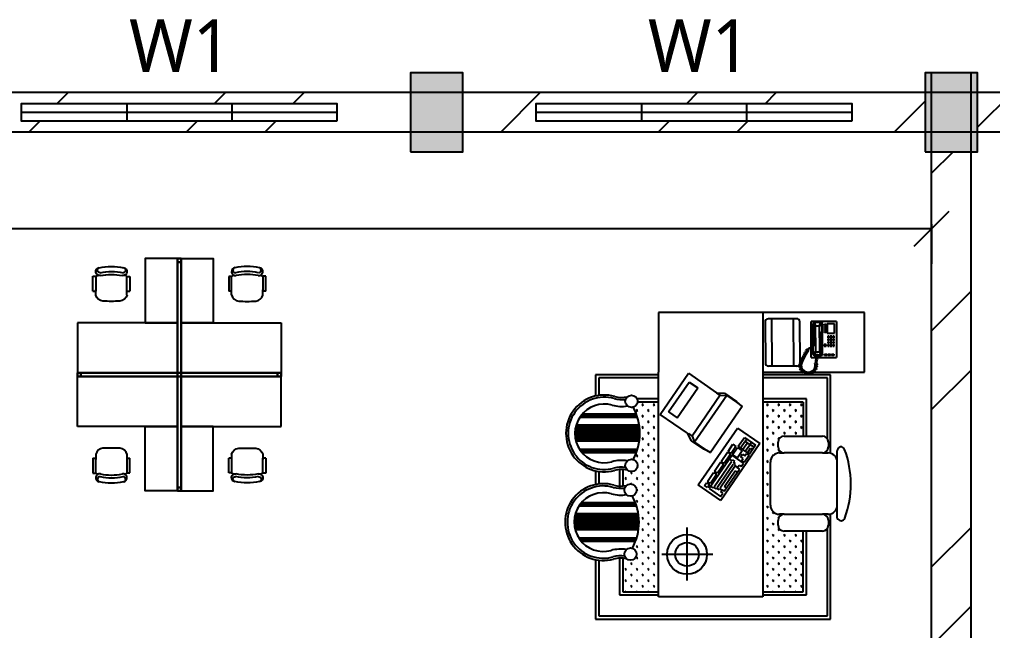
# Model space of a CAD drawing. Header units: millimetres. Extents: x 53849.2 to 53875.5, y 20238 to 20281.9.
# Drawn here: x 53856.89 to 53862.44, y 20278.38 to 20281.86 of the extents above; entities that cross this region are included whole.
import ezdxf

# ---------------------------------------------------------------- set-up
doc = ezdxf.new("R2010")
doc.units = ezdxf.units.MM
doc.layers.add('Column hatch', color=1, linetype='Continuous')
doc.layers.add('Window', color=50, linetype='Continuous')
doc.styles.add('Annotative', font='arial.ttf')
doc.dimstyles.new('Dim 2', dxfattribs={"dimtxt": 0.15, "dimasz": 0.2, "dimexe": 0.2, "dimexo": 0.2, "dimgap": 0.2, "dimtad": 0, "dimdec": 3, "dimdsep": 46, "dimtxsty": 'Annotative', "dimblk": 'OBLIQUE', "dimcen": 1, "dimadec": 0, "dimazin": 0, "dimtfac": 1, "dimtdec": 3, "dimtmove": 0, "dimatfit": 3, "dimfxl": 1, "dimarcsym": 0})
pattern_1 = [(45, (41942.4543, 14357.4627), (-0.67351921, 0.67351921), []), (45, (41942.9034, 14357.4627), (-0.67351921, 0.67351921), [])]

# ---------------------------------------------------------------- blocks, each defined once
blk = doc.blocks.new('A$C22A54B66')
for p, q in [((483.5, 1428.6), (483.5, 1766.4)), ((490.5, 1426.1), (490.5, 1772.3)), ((497.6, 1423.7), (497.6, 1777.6)), ((504.6, 1421.5), (504.6, 1782.3)), ((556, 1410.1), (556, 1805.2)), ((563, 1409.2), (563, 1807)), ((570.1, 1408.5), (570.1, 1808.5)), ((577.1, 1407.9), (577.1, 1809.6)), ((584.2, 1407.4), (584.2, 1810.5)), ((591.2, 1407.1), (591.2, 1811.2)), ((598.2, 1406.9), (598.2, 1811.5)), ((605.3, 1406.9), (605.3, 1811.6)), ((612.3, 1407), (612.3, 1811.4)), ((619.4, 1407.2), (619.4, 1810.9)), ((626.4, 1407.7), (626.4, 1810.2)), ((633.4, 1408.2), (633.4, 1809.2)), ((640.5, 1408.9), (640.5, 1807.9)), ((647.5, 1409.8), (647.5, 1806.3)), ((654.6, 1410.8), (654.6, 1804.4)), ((702.4, 1421.7), (702.4, 1782.8)), ((709.5, 1423.9), (709.5, 1778.1)), ((716.5, 1426.3), (716.5, 1772.8)), ((723.5, 1428.9), (723.5, 1767)), ((1036.3, 1423.3), (1036.3, 1761.1)), ((1043.3, 1420.8), (1043.3, 1767)), ((1050.4, 1418.4), (1050.4, 1772.3)), ((1057.4, 1416.2), (1057.4, 1777.1)), ((1108.8, 1404.9), (1108.8, 1799.9)), ((1115.9, 1404), (1115.9, 1801.7)), ((1122.9, 1403.2), (1122.9, 1803.2)), ((1129.9, 1402.6), (1129.9, 1804.4)), ((1137, 1402.1), (1137, 1805.3)), ((1144, 1401.8), (1144, 1805.9)), ((1151.1, 1401.6), (1151.1, 1806.2)), ((1158.1, 1401.6), (1158.1, 1806.3)), ((1165.1, 1401.7), (1165.1, 1806.1)), ((1172.2, 1402), (1172.2, 1805.7)), ((1179.2, 1402.4), (1179.2, 1804.9)), ((1186.3, 1402.9), (1186.3, 1803.9)), ((1193.3, 1403.6), (1193.3, 1802.6)), ((1200.3, 1404.5), (1200.3, 1801)), ((1207.4, 1405.5), (1207.4, 1799.2)), ((1255.2, 1416.4), (1255.2, 1777.5)), ((1262.3, 1418.6), (1262.3, 1772.8)), ((1269.3, 1421), (1269.3, 1767.5)), ((1276.4, 1423.6), (1276.4, 1761.8)), ((369.8, 1678.4), (0, 1678.4)), ((0, 1678.4), (0, 212.4)), ((366.4, 1658.4), (20, 1658.4)), ((20, 1658.4), (20, 232.4)), ((923.8, 1678.4), (837.9, 1678.4)), ((920, 1658.4), (841.3, 1658.4)), ((1522, 1678.4), (1389.6, 1678.4)), ((1502, 1658.4), (1393.4, 1658.4)), ((1502, 1284.4), (1502, 1658.4)), ((1522, 1284.4), (1522, 1678.4)), ((379, 1528.4), (150, 1528.4)), ((150, 1528.4), (150, 1284.4)), ((931.5, 1528.4), (814.6, 1528.4)), ((378.8, 1508.4), (170, 1508.4)), ((170, 1508.4), (170, 1284.4)), ((170, 1492.8), (175.9, 1486.9)), ((204.6, 1458.2), (198, 1451.6)), ((204.6, 1458.2), (204.6, 1448.8)), ((204.6, 1458.2), (211.2, 1451.6)), ((240, 1493.5), (233.3, 1486.9)), ((240, 1493.5), (240, 1484.2)), ((240, 1493.5), (246.6, 1486.9)), ((275.3, 1458.2), (268.7, 1451.6)), ((275.3, 1458.2), (275.3, 1448.8)), ((275.3, 1458.2), (281.9, 1451.6)), ((310.7, 1493.5), (304, 1486.9)), ((310.7, 1493.5), (310.7, 1484.2)), ((310.7, 1493.5), (317.3, 1486.9)), ((346, 1458.2), (339.4, 1451.6)), ((346, 1458.2), (346, 1448.8)), ((346, 1458.2), (352.7, 1451.6)), ((376.2, 1488.4), (374.7, 1486.9)), ((931.9, 1508.4), (828.9, 1508.4)), ((841.9, 1457.3), (847.6, 1451.6)), ((876.4, 1493.5), (869.7, 1486.9)), ((876.4, 1493.5), (876.4, 1484.2)), ((876.4, 1493.5), (883, 1486.9)), ((911.7, 1458.2), (905.1, 1451.6)), ((911.7, 1458.2), (911.7, 1448.8)), ((911.7, 1458.2), (918.3, 1451.6)), ((170, 1422.1), (175.9, 1416.2)), ((240, 1422.8), (233.3, 1416.2)), ((240, 1422.8), (240, 1413.5)), ((240, 1422.8), (246.6, 1416.2)), ((310.7, 1422.8), (304, 1416.2)), ((310.7, 1422.8), (310.7, 1413.5)), ((310.7, 1422.8), (317.3, 1416.2)), ((381.4, 1422.8), (374.7, 1416.2)), ((381.4, 1422.8), (381.4, 1413.5)), ((381.4, 1422.8), (388, 1416.2)), ((452.1, 1422.8), (445.5, 1416.2)), ((452.1, 1422.8), (452.1, 1413.5)), ((452.1, 1422.8), (458.7, 1416.2)), ((517.7, 1417.8), (516.2, 1416.2)), ((522.8, 1416.5), (522.8, 1413.5)), ((734.9, 1422.8), (728.3, 1416.2)), ((734.9, 1422.8), (734.9, 1413.5)), ((734.9, 1422.8), (741.6, 1416.2)), ((804.3, 1421.5), (799, 1416.2)), ((805.6, 1421.5), (805.6, 1413.5)), ((806.9, 1421.6), (812.3, 1416.2)), ((841, 1451), (841, 1448.8)), ((876.4, 1422.8), (869.7, 1416.2)), ((876.4, 1422.8), (876.4, 1413.5)), ((876.4, 1422.8), (883, 1416.2)), ((943.2, 1419), (940.4, 1416.2)), ((947.1, 1417.6), (947.1, 1413.5)), ((953.5, 1416.4), (953.7, 1416.2)), ((1017.8, 1422.8), (1011.1, 1416.2)), ((1017.8, 1422.8), (1017.8, 1413.5)), ((1017.8, 1422.8), (1024.4, 1416.2)), ((1300.6, 1422.8), (1294, 1416.2)), ((1300.6, 1422.8), (1300.6, 1413.5)), ((1300.6, 1422.8), (1307.2, 1416.2)), ((1352, 1284.4), (1352, 1416.5)), ((1372, 1284.4), (1372, 1419.4)), ((170, 1351.4), (175.9, 1345.5)), ((204.6, 1387.5), (198, 1380.8)), ((204.6, 1387.5), (204.6, 1378.1)), ((204.6, 1387.5), (211.2, 1380.8)), ((240, 1352.1), (233.3, 1345.5)), ((240, 1352.1), (240, 1342.7)), ((240, 1352.1), (246.6, 1345.5)), ((275.3, 1387.5), (268.7, 1380.8)), ((275.3, 1387.5), (275.3, 1378.1)), ((275.3, 1387.5), (281.9, 1380.8)), ((310.7, 1352.1), (304, 1345.5)), ((310.7, 1352.1), (310.7, 1342.7)), ((310.7, 1352.1), (317.3, 1345.5)), ((346, 1387.5), (339.4, 1380.8)), ((346, 1387.5), (346, 1378.1)), ((346, 1387.5), (352.7, 1380.8)), ((381.4, 1352.1), (374.7, 1345.5)), ((381.4, 1352.1), (381.4, 1342.7)), ((381.4, 1352.1), (388, 1345.5)), ((416.7, 1387.5), (410.1, 1380.8)), ((416.7, 1387.5), (416.7, 1378.1)), ((416.7, 1387.5), (423.4, 1380.8)), ((452.1, 1352.1), (445.5, 1345.5)), ((452.1, 1352.1), (452.1, 1342.7)), ((452.1, 1352.1), (458.7, 1345.5)), ((487.4, 1387.5), (480.8, 1380.8)), ((487.4, 1387.5), (487.4, 1378.1)), ((487.4, 1387.5), (494.1, 1380.8)), ((522.8, 1352.1), (516.2, 1345.5)), ((522.8, 1352.1), (522.8, 1342.7)), ((522.8, 1352.1), (529.4, 1345.5)), ((558.2, 1387.5), (551.5, 1380.8)), ((558.2, 1387.5), (558.2, 1378.1)), ((558.2, 1387.5), (564.8, 1380.8)), ((593.5, 1352.1), (586.9, 1345.5)), ((593.5, 1352.1), (593.5, 1342.7)), ((593.5, 1352.1), (600.1, 1345.5)), ((628.9, 1387.5), (622.2, 1380.8)), ((628.9, 1387.5), (628.9, 1378.1)), ((628.9, 1387.5), (635.5, 1380.8)), ((664.2, 1352.1), (657.6, 1345.5)), ((664.2, 1352.1), (664.2, 1342.7)), ((664.2, 1352.1), (670.8, 1345.5)), ((699.6, 1387.5), (692.9, 1380.8)), ((699.6, 1387.5), (699.6, 1378.1)), ((699.6, 1387.5), (706.2, 1380.8)), ((734.9, 1352.1), (728.3, 1345.5)), ((734.9, 1352.1), (734.9, 1342.7)), ((734.9, 1352.1), (741.6, 1345.5)), ((770.3, 1387.5), (763.7, 1380.8)), ((770.3, 1387.5), (770.3, 1378.1)), ((770.3, 1387.5), (776.9, 1380.8)), ((805.6, 1352.1), (799, 1345.5)), ((805.6, 1352.1), (805.6, 1342.7)), ((805.6, 1352.1), (812.3, 1345.5)), ((841, 1387.5), (834.4, 1380.8)), ((841, 1387.5), (841, 1378.1)), ((841, 1387.5), (847.6, 1380.8)), ((876.4, 1352.1), (869.7, 1345.5)), ((876.4, 1352.1), (876.4, 1342.7)), ((876.4, 1352.1), (883, 1345.5)), ((911.7, 1387.5), (905.1, 1380.8)), ((911.7, 1387.5), (911.7, 1378.1)), ((911.7, 1387.5), (918.3, 1380.8)), ((947.1, 1352.1), (940.4, 1345.5)), ((947.1, 1352.1), (947.1, 1342.7)), ((947.1, 1352.1), (953.7, 1345.5)), ((982.4, 1387.5), (975.8, 1380.8)), ((982.4, 1387.5), (982.4, 1378.1)), ((982.4, 1387.5), (989, 1380.8)), ((1017.8, 1352.1), (1011.1, 1345.5)), ((1017.8, 1352.1), (1017.8, 1342.7)), ((1017.8, 1352.1), (1024.4, 1345.5)), ((1053.1, 1387.5), (1046.5, 1380.8)), ((1053.1, 1387.5), (1053.1, 1378.1)), ((1053.1, 1387.5), (1059.8, 1380.8)), ((1088.5, 1352.1), (1081.9, 1345.5)), ((1088.5, 1352.1), (1088.5, 1342.7)), ((1088.5, 1352.1), (1095.1, 1345.5)), ((1123.8, 1387.5), (1117.2, 1380.8)), ((1123.8, 1387.5), (1123.8, 1378.1)), ((1123.8, 1387.5), (1130.5, 1380.8)), ((1159.2, 1352.1), (1152.6, 1345.5)), ((1159.2, 1352.1), (1159.2, 1342.7)), ((1159.2, 1352.1), (1165.8, 1345.5)), ((1194.6, 1387.5), (1187.9, 1380.8)), ((1194.6, 1387.5), (1194.6, 1378.1)), ((1194.6, 1387.5), (1201.2, 1380.8)), ((1229.9, 1352.1), (1223.3, 1345.5)), ((1229.9, 1352.1), (1229.9, 1342.7)), ((1229.9, 1352.1), (1236.5, 1345.5)), ((1265.3, 1387.5), (1258.6, 1380.8)), ((1265.3, 1387.5), (1265.3, 1378.1)), ((1265.3, 1387.5), (1271.9, 1380.8)), ((1300.6, 1352.1), (1294, 1345.5)), ((1300.6, 1352.1), (1300.6, 1342.7)), ((1300.6, 1352.1), (1307.2, 1345.5)), ((1336, 1387.5), (1329.3, 1380.8)), ((1336, 1387.5), (1336, 1378.1)), ((1336, 1387.5), (1342.6, 1380.8)), ((138, 634.4), (138, 1284.4)), ((138, 1284.4), (1538, 1284.4)), ((204.6, 1316.8), (198, 1310.1)), ((204.6, 1316.8), (204.6, 1307.4)), ((204.6, 1316.8), (211.2, 1310.1)), ((275.3, 1316.8), (268.7, 1310.1)), ((275.3, 1316.8), (275.3, 1307.4)), ((275.3, 1316.8), (281.9, 1310.1)), ((346, 1316.8), (339.4, 1310.1)), ((346, 1316.8), (346, 1307.4)), ((346, 1316.8), (352.7, 1310.1)), ((416.7, 1316.8), (410.1, 1310.1)), ((416.7, 1316.8), (416.7, 1307.4)), ((416.7, 1316.8), (423.4, 1310.1)), ((487.4, 1316.8), (480.8, 1310.1)), ((487.4, 1316.8), (487.4, 1307.4)), ((487.4, 1316.8), (494.1, 1310.1)), ((558.2, 1316.8), (551.5, 1310.1)), ((558.2, 1316.8), (558.2, 1307.4)), ((558.2, 1316.8), (564.8, 1310.1)), ((628.9, 1316.8), (622.2, 1310.1)), ((628.9, 1316.8), (628.9, 1307.4)), ((628.9, 1316.8), (635.5, 1310.1)), ((699.6, 1316.8), (692.9, 1310.1)), ((699.6, 1316.8), (699.6, 1307.4)), ((699.6, 1316.8), (706.2, 1310.1)), ((770.3, 1316.8), (763.7, 1310.1)), ((770.3, 1316.8), (770.3, 1307.4)), ((770.3, 1316.8), (776.9, 1310.1)), ((841, 1316.8), (834.4, 1310.1)), ((841, 1316.8), (841, 1307.4)), ((841, 1316.8), (847.6, 1310.1)), ((911.7, 1316.8), (905.1, 1310.1)), ((911.7, 1316.8), (911.7, 1307.4)), ((911.7, 1316.8), (918.3, 1310.1)), ((982.4, 1316.8), (975.8, 1310.1)), ((982.4, 1316.8), (982.4, 1307.4)), ((982.4, 1316.8), (989, 1310.1)), ((1053.1, 1316.8), (1046.5, 1310.1)), ((1053.1, 1316.8), (1053.1, 1307.4)), ((1053.1, 1316.8), (1059.8, 1310.1)), ((1123.8, 1316.8), (1117.2, 1310.1)), ((1123.8, 1316.8), (1123.8, 1307.4)), ((1123.8, 1316.8), (1130.5, 1310.1)), ((1194.6, 1316.8), (1187.9, 1310.1)), ((1194.6, 1316.8), (1194.6, 1307.4)), ((1194.6, 1316.8), (1201.2, 1310.1)), ((1265.3, 1316.8), (1258.6, 1310.1)), ((1265.3, 1316.8), (1265.3, 1307.4)), ((1265.3, 1316.8), (1271.9, 1310.1)), ((1336, 1316.8), (1329.3, 1310.1)), ((1336, 1316.8), (1336, 1307.4)), ((1336, 1316.8), (1342.6, 1310.1)), ((1911, 1284.6), (1539.2, 1284.6)), ((1911, 0), (1911, 1284.6)), ((402, 947.4), (402, 1264.4)), ((570, 1109.4), (240, 1109.4)), ((1911, 634.4), (138, 634.4)), ((150, 634.4), (150, 362.4)), ((170, 634.4), (170, 382.4)), ((204.6, 609.7), (198, 603)), ((204.6, 609.7), (204.6, 600.3)), ((204.6, 609.7), (211.2, 603)), ((275.3, 609.7), (268.7, 603)), ((275.3, 609.7), (275.3, 600.3)), ((275.3, 609.7), (281.9, 603)), ((346, 609.7), (339.4, 603)), ((346, 609.7), (346, 600.3)), ((346, 609.7), (352.7, 603)), ((416.7, 609.7), (410.1, 603)), ((416.7, 609.7), (416.7, 600.3)), ((416.7, 609.7), (423.4, 603)), ((487.4, 609.7), (480.8, 603)), ((487.4, 609.7), (487.4, 600.3)), ((487.4, 609.7), (494.1, 603)), ((558.2, 609.7), (551.5, 603)), ((558.2, 609.7), (558.2, 600.3)), ((558.2, 609.7), (564.8, 603)), ((628.9, 609.7), (622.2, 603)), ((628.9, 609.7), (628.9, 600.3)), ((628.9, 609.7), (635.5, 603)), ((699.6, 609.7), (692.9, 603)), ((699.6, 609.7), (699.6, 600.3)), ((699.6, 609.7), (706.2, 603)), ((770.3, 609.7), (763.7, 603)), ((770.3, 609.7), (770.3, 600.3)), ((770.3, 609.7), (776.9, 603)), ((841, 609.7), (834.4, 603)), ((841, 609.7), (841, 600.3)), ((841, 609.7), (847.6, 603)), ((911.7, 609.7), (905.1, 603)), ((911.7, 609.7), (911.7, 600.3)), ((911.7, 609.7), (918.3, 603)), ((982.4, 609.7), (975.8, 603)), ((982.4, 609.7), (982.4, 600.3)), ((982.4, 609.7), (989, 603)), ((1053.1, 609.7), (1046.5, 603)), ((1053.1, 609.7), (1053.1, 600.3)), ((1053.1, 609.7), (1059.8, 603)), ((1123.8, 609.7), (1117.2, 603)), ((1123.8, 609.7), (1123.8, 600.3)), ((1123.8, 609.7), (1130.5, 603)), ((1194.6, 609.7), (1187.9, 603)), ((1194.6, 609.7), (1194.6, 600.3)), ((1194.6, 609.7), (1201.2, 603)), ((1265.3, 609.7), (1258.6, 603)), ((1265.3, 609.7), (1265.3, 600.3)), ((1265.3, 609.7), (1271.9, 603)), ((1336, 609.7), (1329.3, 603)), ((1336, 609.7), (1336, 600.3)), ((1336, 609.7), (1342.6, 603)), ((1352, 382.4), (1352, 634.4)), ((1372, 362.4), (1372, 634.4)), ((1502, 232.4), (1502, 634.4)), ((1522, 212.4), (1522, 634.4)), ((1539.2, 634.4), (1539.2, 0)), ((170, 573.5), (175.9, 567.7)), ((240, 574.3), (233.3, 567.7)), ((240, 574.3), (240, 564.9)), ((240, 574.3), (246.6, 567.7)), ((310.7, 574.3), (304, 567.7)), ((310.7, 574.3), (310.7, 564.9)), ((310.7, 574.3), (317.3, 567.7)), ((381.4, 574.3), (374.7, 567.7)), ((381.4, 574.3), (381.4, 564.9)), ((381.4, 574.3), (388, 567.7)), ((452.1, 574.3), (445.5, 567.7)), ((452.1, 574.3), (452.1, 564.9)), ((452.1, 574.3), (458.7, 567.7)), ((522.8, 574.3), (516.2, 567.7)), ((522.8, 574.3), (522.8, 564.9)), ((522.8, 574.3), (529.4, 567.7)), ((593.5, 574.3), (586.9, 567.7)), ((593.5, 574.3), (593.5, 564.9)), ((593.5, 574.3), (600.1, 567.7)), ((664.2, 574.3), (657.6, 567.7)), ((664.2, 574.3), (664.2, 565.3)), ((664.2, 574.3), (668.4, 570.2)), ((709.2, 587.6), (978.1, 587.6)), ((1017.8, 574.3), (1016.3, 572.8)), ((1017.8, 574.3), (1017.8, 571.4)), ((1017.8, 574.3), (1024.4, 567.7)), ((1088.5, 574.3), (1081.9, 567.7)), ((1088.5, 574.3), (1088.5, 564.9)), ((1088.5, 574.3), (1095.1, 567.7)), ((1159.2, 574.3), (1152.6, 567.7)), ((1159.2, 574.3), (1159.2, 564.9)), ((1159.2, 574.3), (1165.8, 567.7)), ((1229.9, 574.3), (1223.3, 567.7)), ((1229.9, 574.3), (1229.9, 564.9)), ((1229.9, 574.3), (1236.5, 567.7)), ((1300.6, 574.3), (1294, 567.7)), ((1300.6, 574.3), (1300.6, 564.9)), ((1300.6, 574.3), (1307.2, 567.7)), ((1575.4, 422.6), (1575.4, 599)), ((1871.7, 424.8), (1870.4, 601.2)), ((170, 502.8), (175.9, 497)), ((204.6, 538.9), (198, 532.3)), ((204.6, 538.9), (204.6, 529.6)), ((204.6, 538.9), (211.2, 532.3)), ((240, 503.6), (233.3, 497)), ((240, 503.6), (240, 494.2)), ((240, 503.6), (246.6, 497)), ((275.3, 538.9), (268.7, 532.3)), ((275.3, 538.9), (275.3, 529.6)), ((275.3, 538.9), (281.9, 532.3)), ((310.7, 503.6), (304, 497)), ((310.7, 503.6), (310.7, 494.2)), ((310.7, 503.6), (317.3, 497)), ((346, 538.9), (339.4, 532.3)), ((346, 538.9), (346, 529.6)), ((346, 538.9), (352.7, 532.3)), ((381.4, 503.6), (374.7, 497)), ((381.4, 503.6), (381.4, 494.2)), ((381.4, 503.6), (388, 497)), ((416.7, 538.9), (410.1, 532.3)), ((416.7, 538.9), (416.7, 529.6)), ((416.7, 538.9), (423.4, 532.3)), ((452.1, 503.6), (445.5, 497)), ((452.1, 503.6), (452.1, 494.2)), ((452.1, 503.6), (458.7, 497)), ((487.4, 538.9), (480.8, 532.3)), ((487.4, 538.9), (487.4, 529.6)), ((487.4, 538.9), (494.1, 532.3)), ((522.8, 503.6), (516.2, 497)), ((522.8, 503.6), (522.8, 494.2)), ((522.8, 503.6), (529.4, 497)), ((547.7, 263.6), (547.7, 501.5)), ((558.2, 538.9), (551.5, 532.3)), ((558.2, 538.9), (558.2, 529.6)), ((558.2, 538.9), (564.3, 532.8)), ((585.5, 539.3), (614.9, 539.3)), ((628.9, 538.9), (627.2, 537.2)), ((628.9, 538.9), (628.9, 536.6)), ((628.9, 538.9), (633.3, 534.5)), ((652.7, 501.5), (652.7, 531)), ((652.7, 501.5), (652.7, 263.6)), ((1034.7, 531), (1034.7, 501.5)), ((1034.7, 263.6), (1034.7, 501.5)), ((1053.1, 538.9), (1046.5, 532.3)), ((1053.1, 538.9), (1053.1, 533.9)), ((1053.1, 538.9), (1056.4, 535.7)), ((1072.5, 539.3), (1101.9, 539.3)), ((1123.8, 538.9), (1119.7, 534.8)), ((1123.8, 538.9), (1123.8, 532.3)), ((1123.8, 538.9), (1130.5, 532.3)), ((1139.7, 501.5), (1139.7, 263.6)), ((1159.2, 503.6), (1152.6, 497)), ((1159.2, 503.6), (1159.2, 494.2)), ((1159.2, 503.6), (1165.8, 497)), ((1194.6, 538.9), (1187.9, 532.3)), ((1194.6, 538.9), (1194.6, 529.6)), ((1194.6, 538.9), (1201.2, 532.3)), ((1229.9, 503.6), (1223.3, 497)), ((1229.9, 503.6), (1229.9, 494.2)), ((1229.9, 503.6), (1236.5, 497)), ((1265.3, 538.9), (1258.6, 532.3)), ((1265.3, 538.9), (1265.3, 529.6)), ((1265.3, 538.9), (1271.9, 532.3)), ((1300.6, 503.6), (1294, 497)), ((1300.6, 503.6), (1300.6, 494.2)), ((1300.6, 503.6), (1307.2, 497)), ((1336, 538.9), (1329.3, 532.3)), ((1336, 538.9), (1336, 529.6)), ((1336, 538.9), (1342.6, 532.3)), ((170, 432.1), (175.9, 426.2)), ((204.6, 468.2), (198, 461.6)), ((204.6, 468.2), (204.6, 458.9)), ((204.6, 468.2), (211.2, 461.6)), ((240, 432.9), (233.3, 426.2)), ((240, 432.9), (240, 423.5)), ((240, 432.9), (246.6, 426.2)), ((275.3, 468.2), (268.7, 461.6)), ((275.3, 468.2), (275.3, 458.9)), ((275.3, 468.2), (281.9, 461.6)), ((310.7, 432.9), (304, 426.2)), ((310.7, 432.9), (310.7, 423.5)), ((310.7, 432.9), (317.3, 426.2)), ((346, 468.2), (339.4, 461.6)), ((346, 468.2), (346, 458.9)), ((346, 468.2), (352.7, 461.6)), ((381.4, 432.9), (374.7, 426.2)), ((381.4, 432.9), (381.4, 423.5)), ((381.4, 432.9), (388, 426.2)), ((416.7, 468.2), (410.1, 461.6)), ((416.7, 468.2), (416.7, 458.9)), ((416.7, 468.2), (423.4, 461.6)), ((452.1, 432.9), (445.5, 426.2)), ((452.1, 432.9), (452.1, 423.5)), ((452.1, 432.9), (458.7, 426.2)), ((487.4, 468.2), (480.8, 461.6)), ((487.4, 468.2), (487.4, 458.9)), ((487.4, 468.2), (494.1, 461.6)), ((522.8, 432.9), (516.2, 426.2)), ((522.8, 432.9), (522.8, 423.5)), ((522.8, 432.9), (529.4, 426.2)), ((1159.2, 432.9), (1152.6, 426.2)), ((1159.2, 432.9), (1159.2, 423.5)), ((1159.2, 432.9), (1165.8, 426.2)), ((1194.6, 468.2), (1187.9, 461.6)), ((1194.6, 468.2), (1194.6, 458.9)), ((1194.6, 468.2), (1201.2, 461.6)), ((1229.9, 432.9), (1223.3, 426.2)), ((1229.9, 432.9), (1229.9, 423.5)), ((1229.9, 432.9), (1236.5, 426.2)), ((1265.3, 468.2), (1258.6, 461.6)), ((1265.3, 468.2), (1265.3, 458.9)), ((1265.3, 468.2), (1271.9, 461.6)), ((1300.6, 432.9), (1294, 426.2)), ((1300.6, 432.9), (1300.6, 423.5)), ((1300.6, 432.9), (1307.2, 426.2)), ((1336, 468.2), (1329.3, 461.6)), ((1336, 468.2), (1336, 458.9)), ((1336, 468.2), (1342.6, 461.6)), ((170, 382.4), (547.7, 382.4)), ((204.6, 397.5), (198, 390.9)), ((204.6, 397.5), (204.6, 388.1)), ((204.6, 397.5), (211.2, 390.9)), ((275.3, 397.5), (268.7, 390.9)), ((275.3, 397.5), (275.3, 388.1)), ((275.3, 397.5), (281.9, 390.9)), ((346, 397.5), (339.4, 390.9)), ((346, 397.5), (346, 388.1)), ((346, 397.5), (352.7, 390.9)), ((416.7, 397.5), (410.1, 390.9)), ((416.7, 397.5), (416.7, 388.1)), ((416.7, 397.5), (423.4, 390.9)), ((487.4, 397.5), (480.8, 390.9)), ((487.4, 397.5), (487.4, 388.1)), ((487.4, 397.5), (494.1, 390.9)), ((1352, 382.4), (1139, 382.4)), ((1194.6, 397.5), (1187.9, 390.9)), ((1194.6, 397.5), (1194.6, 388.1)), ((1194.6, 397.5), (1201.2, 390.9)), ((1265.3, 397.5), (1258.6, 390.9)), ((1265.3, 397.5), (1265.3, 388.1)), ((1265.3, 397.5), (1271.9, 390.9)), ((1336, 397.5), (1329.3, 390.9)), ((1336, 397.5), (1336, 388.1)), ((1336, 397.5), (1342.6, 390.9)), ((150, 362.4), (547.7, 362.4)), ((1139.7, 362.4), (1372, 362.4)), ((652.7, 227), (652.7, 263.6)), ((1034.7, 263.6), (1034.7, 227)), ((0, 212.4), (654.6, 212.4)), ((20, 232.4), (564.2, 232.4)), ((614.9, 225.8), (585.5, 225.8)), ((1032.8, 212.4), (1522, 212.4)), ((1101.9, 225.8), (1072.5, 225.8)), ((1123.2, 232.4), (1502, 232.4)), ((629.1, 170.4), (709.2, 170.4)), ((709.2, 170.4), (978.1, 170.4)), ((978.1, 170.4), (1034.7, 170.4)), ((1034.7, 170.4), (1048.9, 170.4)), ((1539.2, 0), (1911, 0))]:
    blk.add_line(p, q)
at = {"linetype": 'ByBlock'}
for p, q in [((1157.4, 1105.2), (1274.8, 1275.3)), ((1274.8, 1275.3), (1531.1, 1098.4)), ((1290.4, 1223.2), (1253.4, 1169.6)), ((1290.4, 1223.2), (1476.8, 1094.6)), ((1253.4, 1169.6), (1439.8, 1041)), ((1111.4, 1078.5), (1157.4, 1105.2)), ((1156.5, 1099), (1140.4, 1075.7)), ((1531.1, 1098.4), (1410.5, 923.7)), ((1476.8, 1094.6), (1439.8, 1041)), ((738.8, 897.3), (835.3, 1037.1)), ((835.3, 1037.1), (1189.4, 792.7)), ((1058.3, 1001.6), (1111.4, 1078.5)), ((1102.5, 1060.6), (1060.7, 1000)), ((1140.4, 1075.7), (1102.5, 1060.6)), ((1393.7, 859.5), (1102.5, 1060.6)), ((1394.4, 900.4), (1140.4, 1075.7)), ((819.4, 979.3), (832.3, 997.9)), ((835.7, 968), (819.4, 979.3)), ((832.3, 997.9), (848.6, 986.6)), ((848.6, 986.6), (835.7, 968)), ((845.1, 961.6), (857.9, 980.2)), ((857.9, 980.2), (913.8, 941.6)), ((1037.3, 961.1), (1058.3, 1001.6)), ((1060.7, 1000), (1037.3, 961.1)), ((813, 969.9), (763.1, 897.7)), ((815.4, 923.6), (805.7, 909.6)), ((822, 943.1), (810.7, 926.8)), ((810.7, 926.8), (815.4, 923.6)), ((1020.4, 826.8), (813, 969.9)), ((825.4, 958), (817.3, 946.3)), ((817.3, 946.3), (822, 943.1)), ((820, 920.3), (964.5, 820.6)), ((822.7, 939.1), (981.1, 829.8)), ((901, 923), (845.1, 961.6)), ((913.8, 941.6), (901, 923)), ((908, 918.1), (920.8, 936.8)), ((963.9, 879.5), (908, 918.1)), ((920.8, 936.8), (976.7, 898.2)), ((1323.9, 763.3), (1037.3, 961.1)), ((1410.5, 923.7), (1394.4, 900.4)), ((1410.5, 923.7), (1407.3, 874.2)), ((1092.9, 652.9), (738.8, 897.3)), ((763.1, 897.7), (784.1, 883.2)), ((784.1, 883.2), (793.8, 897.2)), ((793.8, 897.2), (805.4, 889.2)), ((805.4, 889.2), (795.8, 875.2)), ((795.8, 875.2), (933.2, 780.3)), ((812.7, 904.8), (803.1, 890.8)), ((805.7, 909.6), (812.7, 904.8)), ((816.7, 860.7), (826.4, 874.7)), ((817.4, 901.5), (952.5, 808.3)), ((826.4, 874.7), (924.2, 807.2)), ((976.7, 898.2), (963.9, 879.5)), ((968.5, 876.3), (981.4, 895)), ((1026.8, 836.1), (968.5, 876.3)), ((981.4, 895), (1039.7, 854.8)), ((1039.7, 854.8), (1026.8, 836.1)), ((1031.4, 832.9), (1044.3, 851.6)), ((1044.3, 851.6), (1088.6, 821)), ((1393.7, 859.5), (1351.9, 799)), ((1407.3, 874.2), (1355.8, 799.7)), ((1394.4, 900.4), (1393.7, 859.5)), ((924.2, 807.2), (914.6, 793.2)), ((933.2, 780.3), (942.9, 794.3)), ((942.9, 794.3), (959.2, 783)), ((946.8, 795), (956.5, 809)), ((956.5, 809), (963.4, 804.2)), ((963.4, 804.2), (971.5, 815.8)), ((970.5, 754.6), (1020.4, 826.8)), ((971.5, 815.8), (980.8, 809.4)), ((980.8, 809.4), (990.5, 823.4)), ((985.8, 826.6), (995.4, 840.6)), ((990.5, 823.4), (985.8, 826.6)), ((1004.1, 793.3), (1025, 823.6)), ((1048.4, 762.8), (1004.1, 793.3)), ((1025, 823.6), (1069.3, 793)), ((1075.7, 802.4), (1031.4, 832.9)), ((1069.3, 793), (1048.4, 762.8)), ((1088.6, 821), (1075.7, 802.4)), ((1189.4, 792.7), (1092.9, 652.9)), ((1355.8, 799.7), (1323.9, 763.3)), ((1351.9, 799), (1323.9, 763.3)), ((959.2, 783), (949.5, 769.1)), ((949.5, 769.1), (970.5, 754.6)), ((975.2, 751.4), (986.4, 767.7)), ((1019.4, 720.8), (975.2, 751.4)), ((986.4, 767.7), (1000.4, 758)), ((1000.4, 758), (1010, 772)), ((1010, 772), (1026.4, 760.8)), ((1026.4, 760.8), (1016.7, 746.8)), ((1016.7, 746.8), (1030.7, 737.1)), ((1030.7, 737.1), (1019.4, 720.8)), ((1028, 718.3), (1076.3, 788.2)), ((1038.4, 728.4), (1064, 710.7)), ((1045.7, 743.9), (1085.3, 716.6)), ((1059.3, 758.6), (1096.6, 732.9)), ((1066.6, 774.2), (1106.2, 746.9)), ((1076.3, 788.2), (1132.2, 749.6)), ((1132.2, 749.6), (1083.9, 679.7)), ((1087.7, 715), (1108.6, 745.3)), ((1108.6, 745.3), (1120.2, 737.3)), ((1083.9, 679.7), (1028, 718.3)), ((1064, 710.7), (1056, 699)), ((1070, 689.4), (1087.7, 715)), ((1087.7, 715), (1099.3, 707)), ((1850.3, 621), (1595.2, 619)), ((1870.6, 580.9), (1578.4, 578.6)), ((1871.5, 445.1), (1579.4, 442.8)), ((1529.1, 370.5), (1531.7, 375.6)), ((1535.5, 363.2), (1529.1, 370.5)), ((1531.7, 375.6), (1541.2, 374.7)), ((1532.9, 381.3), (1537.4, 386.4)), ((1541.2, 374.7), (1532.9, 381.3)), ((1537.4, 386.4), (1546, 382.6)), ((1546.3, 376.6), (1538.3, 358.1)), ((1542.2, 391.5), (1546, 395.7)), ((1546, 382.6), (1542.2, 391.5)), ((1546, 395.7), (1554.6, 391.2)), ((1560, 390.6), (1546.3, 376.6)), ((1551.7, 400.4), (1558.1, 403)), ((1554.6, 391.2), (1551.7, 400.4)), ((1558.1, 403), (1566.7, 395.3)), ((1583.9, 395), (1560, 390.6)), ((1566.4, 405.2), (1572.7, 406.5)), ((1566.7, 395.3), (1566.4, 405.2)), ((1572.7, 406.5), (1577.5, 398.2)), ((1577.5, 398.2), (1580.4, 408.1)), ((1580.4, 408.1), (1588.4, 406.5)), ((1613.8, 384.5), (1583.9, 395)), ((1588.4, 406.5), (1588.4, 397.9)), ((1588.4, 397.9), (1594.7, 404.6)), ((1594.7, 404.6), (1602, 402.3)), ((1595.5, 402.6), (1851.8, 404.6)), ((1602, 402.3), (1601.7, 392.2)), ((1601.7, 392.2), (1605.2, 401.4)), ((1605.2, 401.4), (1614.8, 398.5)), ((1614.8, 398.5), (1613.8, 389)), ((1613.8, 389), (1623.1, 394.7)), ((1632.3, 374.3), (1613.8, 384.5)), ((1623.1, 394.7), (1628.2, 391.2)), ((1628.2, 391.2), (1625.6, 382.3)), ((1625.6, 382.3), (1634.2, 387.1)), ((1634.8, 375.3), (1632.3, 374.3)), ((1634.2, 387.1), (1640.9, 383.6)), ((1635.5, 373.1), (1634.8, 375.3)), ((1648.5, 366.4), (1635.5, 373.1)), ((1640.9, 383.6), (1638, 375)), ((1638, 375), (1645.4, 380.7)), ((1645.4, 380.7), (1652.4, 377.5)), ((1652.4, 377.5), (1648.5, 368.9)), ((1648.5, 368.9), (1655.9, 375.6)), ((1665.7, 356.2), (1648.5, 366.4)), ((1655.9, 375.6), (1661, 373.1)), ((1661, 373.1), (1658.1, 363.8)), ((1658.1, 363.8), (1667.3, 368.9)), ((1667.3, 368.9), (1672.1, 366.4)), ((1672.1, 366.4), (1669.6, 358.1)), ((1525.3, 356.8), (1526.9, 362.9)), ((1535.5, 353.3), (1525.3, 356.8)), ((1526.2, 351.1), (1535.5, 353.3)), ((1526.9, 345.7), (1526.2, 351.1)), ((1526.9, 362.9), (1535.5, 363.2)), ((1535.5, 341.9), (1526.9, 345.7)), ((1526.9, 337.7), (1535.5, 341.9)), ((1528.8, 331.1), (1526.9, 337.7)), ((1539.3, 332), (1528.8, 331.1)), ((1532.9, 324.4), (1539.3, 332)), ((1536.8, 318.3), (1532.9, 324.4)), ((1545.4, 319.6), (1536.8, 318.3)), ((1538.3, 358.1), (1539.9, 339)), ((1539.9, 339), (1548.9, 322.1)), ((1539.9, 312.3), (1545.4, 319.6)), ((1545.7, 307.5), (1539.9, 312.3)), ((1554.6, 312), (1545.7, 307.5)), ((1548.9, 322.1), (1564.1, 310)), ((1552.7, 302.4), (1554.6, 312)), ((1567, 307.2), (1560, 298.3)), ((1564.1, 310), (1584.2, 308.5)), ((1568, 297), (1567, 307.2)), ((1582, 305.3), (1576.6, 296.4)), ((1583.6, 296), (1582, 305.3)), ((1584.2, 308.5), (1591.5, 309.7)), ((1591.5, 309.7), (1595.7, 304)), ((1595.7, 304), (1604, 304.3)), ((1604, 304.3), (1611.6, 303.4)), ((1633.6, 335.7), (1630.5, 332.6)), ((1630.5, 332.6), (1630.5, 298.7)), ((1850.7, 335.7), (1633.6, 335.7)), ((1652.5, 323.1), (1643.1, 315.3)), ((1643.1, 315.3), (1643.1, 296.9)), ((1644.6, 312.1), (1647.8, 318.4)), ((1665.1, 304.3), (1644.6, 312.1)), ((1644.6, 296.7), (1644.6, 312.1)), ((1647.8, 318.4), (1654.1, 320)), ((1841.2, 323.1), (1652.5, 323.1)), ((1654.1, 320), (1668.2, 305.8)), ((1654.1, 320), (1696.6, 320)), ((1668.2, 305.8), (1665.1, 304.3)), ((1665.1, 304.3), (1665.1, 282.2)), ((1675.3, 350.5), (1665.7, 356.2)), ((1753.2, 305.8), (1668.2, 305.8)), ((1669.6, 358.1), (1677.8, 363.2)), ((1678.5, 354.3), (1675.3, 350.5)), ((1677.8, 363.2), (1681.3, 361.9)), ((1678.5, 351.1), (1678.5, 354.3)), ((1680.4, 349.2), (1678.5, 351.1)), ((1683.3, 345.1), (1680.4, 349.2)), ((1681.3, 361.9), (1682.3, 358.4)), ((1682.3, 358.4), (1682.6, 352.7)), ((1682.6, 352.7), (1688.7, 348.2)), ((1685.8, 341.6), (1683.3, 345.1)), ((1687.1, 335.7), (1685.8, 341.6)), ((1688.7, 348.2), (1690.9, 344.4)), ((1690.9, 344.4), (1691.8, 335.7)), ((1696.6, 320), (1704.4, 316.8)), ((1704.4, 316.8), (1712.3, 312.1)), ((1712.3, 312.1), (1723.3, 310.6)), ((1723.3, 310.6), (1753.2, 310.6)), ((1768.9, 310.6), (1753.2, 310.6)), ((1753.2, 305.8), (1823.9, 305.8)), ((1779.9, 312.1), (1768.9, 310.6)), ((1787.8, 316.8), (1779.9, 312.1)), ((1795.6, 320), (1787.8, 316.8)), ((1838.1, 320), (1795.6, 320)), ((1838.1, 320), (1823.9, 305.8)), ((1823.9, 305.8), (1827.1, 304.3)), ((1827.1, 304.3), (1847.5, 312.1)), ((1827.1, 304.3), (1827.1, 282.2)), ((1844.4, 318.4), (1838.1, 320)), ((1849.1, 315.3), (1841.2, 323.1)), ((1847.5, 312.1), (1844.4, 318.4)), ((1847.5, 274.4), (1847.5, 312.1)), ((1849.1, 268.1), (1849.1, 315.3)), ((1853.8, 332.6), (1850.7, 335.7)), ((1853.8, 175.3), (1853.8, 332.6)), ((1560, 298.3), (1552.7, 302.4)), ((1576.6, 296.4), (1568, 297)), ((1591.2, 296.7), (1583.6, 296)), ((1594.7, 300.2), (1591.2, 296.7)), ((1596.6, 299.2), (1594.7, 300.2)), ((1604.9, 299.5), (1596.6, 299.2)), ((1619.9, 295.7), (1604.9, 299.5)), ((1611.6, 303.4), (1626.6, 299.5)), ((1635.8, 291.9), (1619.9, 295.7)), ((1626.6, 299.5), (1636.8, 297.3)), ((1630.5, 293.2), (1630.5, 175.3)), ((1649.4, 291.7), (1635.8, 291.9)), ((1636.8, 297.3), (1649.4, 296.4)), ((1641.5, 250.8), (1650.9, 250.8)), ((1641.5, 235.1), (1641.5, 250.8)), ((1643.1, 291.8), (1643.1, 269.7)), ((1643.1, 269.7), (1650.9, 261.8)), ((1644.6, 274.4), (1644.6, 291.8)), ((1665.1, 282.2), (1644.6, 274.4)), ((1644.6, 274.4), (1647.8, 268.1)), ((1647.8, 268.1), (1654.1, 266.5)), ((1649.4, 296.4), (1649.4, 291.7)), ((1650.9, 261.8), (1841.2, 261.8)), ((1650.9, 250.8), (1650.9, 235.1)), ((1654.1, 266.5), (1668.2, 280.7)), ((1654.1, 266.5), (1696.6, 266.5)), ((1668.2, 280.7), (1665.1, 282.2)), ((1753.2, 280.7), (1668.2, 280.7)), ((1696.6, 266.5), (1704.4, 269.7)), ((1701.3, 252.4), (1701.3, 239.8)), ((1710.7, 252.4), (1701.3, 252.4)), ((1704.4, 269.7), (1712.3, 274.4)), ((1710.7, 239.8), (1710.7, 252.4)), ((1712.3, 274.4), (1723.3, 276)), ((1723.3, 276), (1753.2, 276)), ((1753.2, 280.7), (1823.9, 280.7)), ((1768.9, 276), (1753.2, 276)), ((1779.9, 274.4), (1768.9, 276)), ((1787.8, 269.7), (1779.9, 274.4)), ((1784.6, 250.8), (1789.3, 250.8)), ((1784.6, 238.2), (1784.6, 250.8)), ((1795.6, 266.5), (1787.8, 269.7)), ((1789.3, 250.8), (1789.3, 238.2)), ((1794.1, 250.8), (1798.8, 250.8)), ((1794.1, 238.2), (1794.1, 250.8)), ((1838.1, 266.5), (1795.6, 266.5)), ((1798.8, 250.8), (1798.8, 238.2)), ((1803.5, 238.2), (1803.5, 250.8)), ((1803.5, 250.8), (1808.2, 250.8)), ((1808.2, 250.8), (1808.2, 238.2)), ((1812.9, 250.8), (1817.7, 250.8)), ((1812.9, 238.2), (1812.9, 250.8)), ((1817.7, 250.8), (1817.7, 238.2)), ((1822.4, 250.8), (1827.1, 250.8)), ((1822.4, 238.2), (1822.4, 250.8)), ((1823.9, 280.7), (1827.1, 282.2)), ((1838.1, 266.5), (1823.9, 280.7)), ((1827.1, 282.2), (1847.5, 274.4)), ((1827.1, 250.8), (1827.1, 238.2)), ((1831.8, 250.8), (1836.5, 250.8)), ((1831.8, 238.2), (1831.8, 250.8)), ((1836.5, 250.8), (1836.5, 238.2)), ((1844.4, 268.1), (1838.1, 266.5)), ((1841.2, 261.8), (1849.1, 268.1)), ((1847.5, 274.4), (1844.4, 268.1)), ((1650.9, 235.1), (1641.5, 235.1)), ((1641.5, 228.8), (1650.9, 228.8)), ((1641.5, 213), (1641.5, 228.8)), ((1650.9, 213), (1641.5, 213)), ((1641.5, 206.8), (1650.9, 206.8)), ((1641.5, 191), (1641.5, 206.8)), ((1650.9, 191), (1641.5, 191)), ((1650.9, 228.8), (1650.9, 213)), ((1650.9, 206.8), (1650.9, 191)), ((1701.3, 239.8), (1710.7, 239.8)), ((1701.3, 230.3), (1701.3, 220.9)), ((1710.7, 230.3), (1701.3, 230.3)), ((1701.3, 220.9), (1710.7, 220.9)), ((1710.7, 214.6), (1701.3, 214.6)), ((1701.3, 214.6), (1701.3, 205.2)), ((1701.3, 205.2), (1710.7, 205.2)), ((1701.3, 198.9), (1701.3, 189.5)), ((1710.7, 198.9), (1701.3, 198.9)), ((1701.3, 189.5), (1710.7, 189.5)), ((1710.7, 220.9), (1710.7, 230.3)), ((1710.7, 205.2), (1710.7, 214.6)), ((1710.7, 189.5), (1710.7, 198.9)), ((1728, 230.3), (1718.6, 230.3)), ((1718.6, 230.3), (1718.6, 220.9)), ((1718.6, 220.9), (1728, 220.9)), ((1728, 214.6), (1718.6, 214.6)), ((1718.6, 214.6), (1718.6, 205.2)), ((1718.6, 205.2), (1728, 205.2)), ((1718.6, 198.9), (1718.6, 189.5)), ((1728, 198.9), (1718.6, 198.9)), ((1718.6, 189.5), (1728, 189.5)), ((1728, 220.9), (1728, 230.3)), ((1728, 205.2), (1728, 214.6)), ((1728, 189.5), (1728, 198.9)), ((1735.9, 230.3), (1735.9, 220.9)), ((1745.3, 230.3), (1735.9, 230.3)), ((1735.9, 220.9), (1745.3, 220.9)), ((1735.9, 214.6), (1735.9, 205.2)), ((1745.3, 214.6), (1735.9, 214.6)), ((1735.9, 205.2), (1745.3, 205.2)), ((1735.9, 198.9), (1735.9, 189.5)), ((1745.3, 198.9), (1735.9, 198.9)), ((1735.9, 189.5), (1745.3, 189.5)), ((1745.3, 220.9), (1745.3, 230.3)), ((1745.3, 205.2), (1745.3, 214.6)), ((1745.3, 189.5), (1745.3, 198.9)), ((1753.2, 230.3), (1753.2, 220.9)), ((1762.6, 230.3), (1753.2, 230.3)), ((1753.2, 220.9), (1762.6, 220.9)), ((1762.6, 214.6), (1753.2, 214.6)), ((1753.2, 214.6), (1753.2, 205.2)), ((1753.2, 205.2), (1762.6, 205.2)), ((1753.2, 198.9), (1753.2, 189.5)), ((1762.6, 198.9), (1753.2, 198.9)), ((1753.2, 189.5), (1762.6, 189.5)), ((1762.6, 220.9), (1762.6, 230.3)), ((1762.6, 205.2), (1762.6, 214.6)), ((1762.6, 189.5), (1762.6, 198.9)), ((1781.5, 233.5), (1781.5, 187.9)), ((1839.7, 233.5), (1781.5, 233.5)), ((1781.5, 187.9), (1839.7, 187.9)), ((1789.3, 238.2), (1784.6, 238.2)), ((1798.8, 238.2), (1794.1, 238.2)), ((1808.2, 238.2), (1803.5, 238.2)), ((1817.7, 238.2), (1812.9, 238.2)), ((1827.1, 238.2), (1822.4, 238.2)), ((1836.5, 238.2), (1831.8, 238.2)), ((1839.7, 187.9), (1839.7, 233.5)), ((1630.5, 175.3), (1633.6, 172.2)), ((1633.6, 172.2), (1850.7, 172.2)), ((1850.7, 172.2), (1853.8, 175.3))]:
    blk.add_line(p, q, dxfattribs=at)
for centre, radius in [((404.6, 1459.7), 38.2), ((803.8, 1459.7), 38.2), ((957.5, 1454.4), 38.2), ((1356.6, 1454.4), 38.2), ((403, 1107.4), 124), ((403, 1107.4), 74)]:
    blk.add_circle(centre, radius)
for centre, radius, start, end in [((603.9, 1628.6), 239.3, 344.18806, 195.15315), ((603.9, 1628.6), 225.2, 344.18806, 195.15315), ((1156.7, 1623.3), 239.3, 344.18806, 195.15315), ((1156.7, 1623.3), 225.2, 344.18806, 195.15315), ((603.9, 1628.6), 183, 344.27515, 195.15054), ((1156.7, 1623.3), 183, 344.27515, 195.15054), ((210.3, 1520.2), 225.2, 351.10548, 15.6071), ((997.4, 1520.2), 225.2, 164.85943, 189.06748), ((210.3, 1520.2), 168.9, 347.67479, 15.70928), ((210.3, 1520.2), 183, 352.26111, 15.70928), ((997.4, 1520.2), 183, 165.10154, 187.65716), ((997.4, 1520.2), 168.9, 165.10154, 191.9513), ((763.1, 1514.9), 168.9, 347.67479, 15.70928), ((763.1, 1514.9), 183, 352.26111, 15.70928), ((763.1, 1514.9), 225.2, 351.10548, 15.6071), ((1550.2, 1514.9), 225.2, 164.85943, 189.06748), ((1550.2, 1514.9), 183, 165.10154, 187.65716), ((1550.2, 1514.9), 168.9, 165.10154, 191.9513), ((603.2, 1746.9), 340, 241.51583, 298.83175), ((1156, 1741.6), 340, 241.51583, 298.83175), ((1595.4, 599), 20, 90.45091, 180), ((1850.4, 601), 20, 0.39702, 90.45091), ((709.2, 531), 56.6, 90, 180), ((978.1, 531), 56.6, 0, 90), ((585.5, 501.5), 37.8, 90, 180), ((614.9, 501.5), 37.8, 0, 90), ((1072.5, 501.5), 37.8, 90, 180), ((1101.9, 501.5), 37.8, 0, 90), ((1851.7, 424.6), 20, 270.45091, 0.39702), ((1595.4, 422.6), 20, 180, 270.45091), ((585.5, 263.6), 37.8, 180, 270), ((614.9, 263.6), 37.8, 270, 0), ((1072.5, 263.6), 37.8, 180, 270), ((1101.9, 263.6), 37.8, 270, 0), ((709.2, 227), 56.6, 180, 270), ((978.1, 227), 56.6, 270, 0), ((637.7, 146.8), 25.1, 110.04558, 249.95442), ((841.5, 705.4), 619.7, 249.95442, 290.3611), ((1048.9, 146.7), 23.7, 290.3611, 90)]:
    blk.add_arc(centre, radius, start, end)
blk = doc.blocks.new('CH3')
for p, q in [((-259, 349), (-259, 141)), ((-218, 349), (-259, 349)), ((-218, 142), (-218, 349)), ((259, 350), (218, 350)), ((218, 350), (218, 142)), ((259, 142), (259, 350)), ((-218, 89), (-218, 163)), ((218, 87), (218, 162))]:
    blk.add_line(p, q)
at = {"linetype": 'Continuous'}
for p, q in [((-218, 141), (-259, 141)), ((259, 142), (218, 142))]:
    blk.add_line(p, q, dxfattribs=at)
for centre, radius, start, end in [((-163, 416), 55.3, 99.8988, 279.7522), ((-166, 436), 35.2, 94.9128, 274.9128), ((0, -348), 836, 78.0899, 101.9101), ((-4, -349), 766, 78.0112, 101.9888), ((163, 416), 55.3, 260.2478, 80.1012), ((159, 437), 36.2, 265.0872, 70.3213), ((18, -535), 913, 91.1567, 100.8714), ((-18, -535), 913, 79.1286, 88.8433), ((-111, 115), 111, 193.2566, 265.9234), ((0, 1666), 1666, 265.9234, 274.0766), ((111, 115), 111, 274.0766, 345.8334)]:
    blk.add_arc(centre, radius, start, end, dxfattribs=at)
for centre, start, end in [((-181, 309), 90.7226, 132.8382), ((180, 309), 47.1618, 87.5717)]:
    blk.add_arc(centre, 54.9, start, end)
blk = doc.blocks.new('A$C2A483594')
for points in [[(950, 2350), (1400, 2350), (1400, 3250), (950, 3250)], [(1450, 3250), (1450, 3200), (1400, 3200), (1400, 3250)], [(1400, 3250), (1400, 3200), (1450, 3200), (1450, 3250)], [(1400, 3200), (1450, 3200), (1450, 1650), (1400, 1650)], [(1450, 3200), (1400, 3200), (1400, 1650), (1450, 1650)], [(1900, 2350), (1450, 2350), (1450, 3250), (1900, 3250)], [(0, 2350), (0, 1650), (1400, 1650), (1400, 2350)], [(2850, 2350), (2850, 1650), (1450, 1650), (1450, 2350)], [(0, 1600), (0, 1650), (50, 1650), (50, 1600)], [(0, 1650), (0, 1600), (50, 1600), (50, 1650)], [(50, 1600), (50, 1650), (1400, 1650), (1400, 1600)], [(50, 1650), (50, 1600), (1400, 1600), (1400, 1650)], [(1450, 1650), (1450, 1600), (1400, 1600), (1400, 1650)], [(1450, 1600), (1450, 1650), (1400, 1650), (1400, 1600)], [(1400, 1600), (1400, 1650), (1450, 1650), (1450, 1600)], [(1400, 1650), (1400, 1600), (1450, 1600), (1450, 1650)], [(2800, 1650), (2800, 1600), (1450, 1600), (1450, 1650)], [(2800, 1600), (2800, 1650), (1450, 1650), (1450, 1600)], [(2850, 1650), (2850, 1600), (2800, 1600), (2800, 1650)], [(2850, 1600), (2850, 1650), (2800, 1650), (2800, 1600)], [(0, 900), (0, 1600), (1400, 1600), (1400, 900)], [(1400, 50), (1450, 50), (1450, 1600), (1400, 1600)], [(1450, 50), (1400, 50), (1400, 1600), (1450, 1600)], [(2850, 900), (2850, 1600), (1450, 1600), (1450, 900)], [(950, 900), (1400, 900), (1400, 0), (950, 0)], [(1900, 900), (1450, 900), (1450, 0), (1900, 0)], [(1450, 0), (1450, 50), (1400, 50), (1400, 0)], [(1400, 0), (1400, 50), (1450, 50), (1450, 0)]]:
    blk.add_lwpolyline(points, close=True)
at = {"extrusion": (0, 0, -1), "zscale": -1}
blk.add_blockref('CH3', (-475, 2650), dxfattribs=at)
blk.add_blockref('CH3', (2375, 2650))
at = {"rotation": 180}
blk.add_blockref('CH3', (475, 600), dxfattribs=at)
at = {"extrusion": (0, 0, -1), "zscale": -1, "rotation": 180}
blk.add_blockref('CH3', (-2375, 600), dxfattribs=at)
blk = doc.blocks.new('_Oblique')
at = {"color": 0, "linetype": 'ByBlock', "lineweight": -2}
blk.add_line((-0.5, -0.5), (0.5, 0.5), dxfattribs=at)
blk = doc.blocks.new('*D52')
at = {"color": 0, "lineweight": -2, "transparency": 16777216}
for p, q in [((53850.5685, 20280.6947), (53850.5685, 20280.4688)), ((53862.0935, 20280.6947), (53862.0935, 20280.4688)), ((53850.5685, 20280.6688), (53855.8261, 20280.6688)), ((53862.0935, 20280.6688), (53856.8358, 20280.6688))]:
    blk.add_line(p, q, dxfattribs=at)
at = {"layer": 'Defpoints', "color": 0, "transparency": 16777216}
for p in [(53850.5685, 20280.8947), (53862.0935, 20280.8947), (53862.0935, 20280.6688)]:
    blk.add_point(p, dxfattribs=at)
at = {"color": 0, "lineweight": -2, "transparency": 16777216, "xscale": 0.2, "yscale": 0.2, "zscale": 0.2, "rotation": 180}
blk.add_blockref('_Oblique', (53850.5685, 20280.6688), dxfattribs=at)
at = {"color": 0, "lineweight": -2, "transparency": 16777216, "xscale": 0.2, "yscale": 0.2, "zscale": 0.2}
blk.add_blockref('_Oblique', (53862.0935, 20280.6688), dxfattribs=at)
at = {"color": 0, "transparency": 16777216, "insert": (53856.331, 20280.6688), "char_height": 0.15, "attachment_point": 5, "style": 'Annotative'}
blk.add_mtext('11.525', dxfattribs=at)

msp = doc.modelspace()

# ---------------------------------------------------------------- hatches: boundary and pattern name
h = msp.add_hatch()
h.set_pattern_fill('ANSI32', color=256, scale=0.1)
h.set_pattern_definition(pattern_1)
h.paths.add_polyline_path([(53862.056, 20281.4454), (53859.4185, 20281.4454), (53859.4185, 20281.2204), (53862.056, 20281.2204)])
h.paths.add_polyline_path([(53861.6372, 20281.2829), (53859.8372, 20281.2829), (53859.8372, 20281.3829), (53861.6372, 20281.3829)], flags=16)
h.paths.add_polyline_path([(53859.1185, 20281.4454), (53856.481, 20281.4454), (53856.481, 20281.2204), (53859.1185, 20281.2204)])
h.paths.add_polyline_path([(53856.8997, 20281.3829), (53858.6997, 20281.3829), (53858.6997, 20281.2829), (53856.8997, 20281.2829)], flags=16)
h.paths.add_polyline_path([(53856.181, 20281.4454), (53853.5435, 20281.4454), (53853.5435, 20281.2204), (53856.181, 20281.2204)])
h.paths.add_polyline_path([(53855.7622, 20281.2829), (53853.9622, 20281.2829), (53853.9622, 20281.3829), (53855.7622, 20281.3829)], flags=16)
h.paths.add_polyline_path([(53853.2435, 20281.4454), (53850.606, 20281.4454), (53850.606, 20281.2204), (53853.2435, 20281.2204)])
h.paths.add_polyline_path([(53852.8247, 20281.2829), (53851.0247, 20281.2829), (53851.0247, 20281.3829), (53852.8247, 20281.3829)], flags=16)
h.paths.add_polyline_path([(53850.5685, 20281.1079), (53850.3435, 20281.1079), (53850.3435, 20277.0579), (53850.5685, 20277.0579)])
h.paths.add_polyline_path([(53850.506, 20280.2829), (53850.506, 20279.6829), (53850.506, 20277.8829), (53850.406, 20277.8829), (53850.406, 20279.6829), (53850.406, 20280.2829)], flags=16)
h.paths.add_polyline_path([(53862.3185, 20276.6079), (53862.0935, 20276.6079), (53862.0935, 20275.7829), (53862.3185, 20275.7829)])
h.paths.add_polyline_path([(53862.3185, 20272.8829), (53862.0935, 20272.8829), (53862.0935, 20272.0579), (53862.3185, 20272.0579)])
h = msp.add_hatch()
h.set_pattern_fill('ANSI32', color=256, scale=0.1)
h.set_pattern_definition(pattern_1)
h.paths.add_polyline_path([(53874.0685, 20276.6079), (53873.8435, 20276.6079), (53873.8435, 20272.0579), (53874.0685, 20272.0579)])
h.paths.add_polyline_path([(53873.906, 20274.3454), (53873.906, 20276.1454), (53874.006, 20276.1454), (53874.006, 20274.3454)], flags=16)
h.paths.add_polyline_path([(53874.0685, 20281.0817), (53874.0683, 20281.1079), (53873.8435, 20281.1079), (53873.8435, 20281.0817), (53873.8435, 20277.0579), (53874.0685, 20277.0579)])
h.paths.add_polyline_path([(53873.906, 20277.8698), (53873.906, 20279.6698), (53873.906, 20280.2698), (53874.006, 20280.2698), (53874.006, 20279.6698), (53874.006, 20277.8698)], flags=16)
h.paths.add_polyline_path([(53873.806, 20281.4454), (53871.1685, 20281.4454), (53871.1685, 20281.2204), (53873.806, 20281.2204)])
h.paths.add_polyline_path([(53871.5872, 20281.3829), (53873.3872, 20281.3829), (53873.3872, 20281.2829), (53871.5872, 20281.2829)], flags=16)
h.paths.add_polyline_path([(53870.8685, 20281.4454), (53868.231, 20281.4454), (53868.231, 20281.2204), (53870.8685, 20281.2204)])
h.paths.add_polyline_path([(53870.4497, 20281.2829), (53868.6497, 20281.2829), (53868.6497, 20281.3829), (53870.4497, 20281.3829)], flags=16)
h.paths.add_polyline_path([(53867.931, 20281.4454), (53865.2935, 20281.4454), (53865.2935, 20281.2204), (53867.931, 20281.2204)])
h.paths.add_polyline_path([(53867.5122, 20281.2829), (53865.7122, 20281.2829), (53865.7122, 20281.3829), (53867.5122, 20281.3829)], flags=16)
h.paths.add_polyline_path([(53864.9935, 20281.4454), (53862.356, 20281.4454), (53862.356, 20281.2204), (53864.9935, 20281.2204)])
h.paths.add_polyline_path([(53865.256, 20281.1079), (53865.031, 20281.1079), (53865.031, 20277.0579), (53865.256, 20277.0579)])
h.paths.add_polyline_path([(53862.3185, 20281.1079), (53862.0935, 20281.1079), (53862.0935, 20277.0579), (53862.3185, 20277.0579)])
at = {"layer": 'Column hatch'}
h = msp.add_hatch(color=256, dxfattribs=at)
h.dxf.hatch_style = 1
h.paths.add_polyline_path([(53850.606, 20281.5579), (53850.306, 20281.5579), (53850.306, 20281.1079), (53850.456, 20281.1079), (53850.456, 20281.3329), (53850.606, 20281.3329)])
h.paths.add_polyline_path([(53850.606, 20281.3329), (53850.456, 20281.3329), (53850.456, 20281.1079), (53850.606, 20281.1079)], flags=17)
h.paths.add_polyline_path([(53853.5435, 20281.5579), (53853.2435, 20281.5579), (53853.2435, 20281.3329), (53853.5435, 20281.3329)])
h.paths.add_polyline_path([(53853.5435, 20281.3329), (53853.2435, 20281.3329), (53853.2435, 20281.1079), (53853.5435, 20281.1079)])
h.paths.add_polyline_path([(53856.481, 20281.5579), (53856.181, 20281.5579), (53856.181, 20281.3329), (53856.481, 20281.3329)])
h.paths.add_polyline_path([(53856.481, 20281.3329), (53856.181, 20281.3329), (53856.181, 20281.1079), (53856.481, 20281.1079)])
h.paths.add_polyline_path([(53859.4185, 20281.5579), (53859.1185, 20281.5579), (53859.1185, 20281.3329), (53859.4185, 20281.3329)])
h.paths.add_polyline_path([(53859.4185, 20281.3329), (53859.1185, 20281.3329), (53859.1185, 20281.1079), (53859.4185, 20281.1079)])
h.paths.add_polyline_path([(53862.356, 20281.5579), (53862.056, 20281.5579), (53862.056, 20281.3329), (53862.356, 20281.3329)])
h.paths.add_polyline_path([(53862.356, 20281.3329), (53862.056, 20281.3329), (53862.056, 20281.1079), (53862.356, 20281.1079)])
h.paths.add_polyline_path([(53865.2935, 20281.5579), (53864.9935, 20281.5579), (53864.9935, 20281.3329), (53865.2935, 20281.3329)])
h.paths.add_polyline_path([(53865.2935, 20281.3329), (53864.9935, 20281.3329), (53864.9935, 20281.1079), (53865.2935, 20281.1079)])
h.paths.add_polyline_path([(53868.231, 20281.5579), (53867.931, 20281.5579), (53867.931, 20281.3329), (53868.231, 20281.3329)])
h.paths.add_polyline_path([(53868.231, 20281.3329), (53867.931, 20281.3329), (53867.931, 20281.1079), (53868.231, 20281.1079)])
h.paths.add_polyline_path([(53871.1685, 20281.5579), (53870.8685, 20281.5579), (53870.8685, 20281.3329), (53871.1685, 20281.3329)])
h.paths.add_polyline_path([(53871.1685, 20281.3329), (53870.8685, 20281.3329), (53870.8685, 20281.1079), (53871.1685, 20281.1079)])
h.paths.add_polyline_path([(53874.106, 20281.5579), (53873.806, 20281.5579), (53873.806, 20281.3329), (53873.956, 20281.3329), (53873.956, 20281.1079), (53874.106, 20281.1079)])
h.paths.add_polyline_path([(53873.956, 20281.3329), (53873.806, 20281.3329), (53873.806, 20281.1079), (53873.956, 20281.1079)], flags=17)
h.paths.add_polyline_path([(53874.106, 20277.0579), (53873.806, 20277.0579), (53873.806, 20276.6079), (53874.106, 20276.6079)])
h.paths.add_polyline_path([(53871.1685, 20277.0579), (53870.8685, 20277.0579), (53870.8685, 20276.8329), (53871.1685, 20276.8329)])
h.paths.add_polyline_path([(53871.1685, 20276.8329), (53870.8685, 20276.8329), (53870.8685, 20276.6079), (53871.1685, 20276.6079)])
h.paths.add_polyline_path([(53868.231, 20276.8329), (53867.931, 20276.8329), (53867.931, 20276.6079), (53868.231, 20276.6079)])
h.paths.add_polyline_path([(53868.231, 20277.0579), (53867.931, 20277.0579), (53867.931, 20276.8329), (53868.231, 20276.8329)])
h.paths.add_polyline_path([(53865.2935, 20277.0579), (53864.9935, 20277.0579), (53864.9935, 20276.8329), (53865.2935, 20276.8329)])
h.paths.add_polyline_path([(53865.2935, 20276.8329), (53864.9935, 20276.8329), (53864.9935, 20276.6079), (53865.2935, 20276.6079)])
h.paths.add_polyline_path([(53862.356, 20276.8329), (53862.056, 20276.8329), (53862.056, 20276.6079), (53862.356, 20276.6079)])
h.paths.add_polyline_path([(53862.356, 20277.0579), (53862.056, 20277.0579), (53862.056, 20276.8329), (53862.356, 20276.8329)])
h.paths.add_polyline_path([(53859.4185, 20276.8329), (53859.1185, 20276.8329), (53859.1185, 20276.6079), (53859.4185, 20276.6079)])
h.paths.add_polyline_path([(53859.4185, 20277.0579), (53859.1185, 20277.0579), (53859.1185, 20276.8329), (53859.4185, 20276.8329)])
h.paths.add_polyline_path([(53856.481, 20277.0579), (53856.181, 20277.0579), (53856.181, 20276.8329), (53856.481, 20276.8329)])
h.paths.add_polyline_path([(53856.481, 20276.8329), (53856.181, 20276.8329), (53856.181, 20276.6079), (53856.481, 20276.6079)])
h.paths.add_polyline_path([(53853.5435, 20276.8329), (53853.2435, 20276.8329), (53853.2435, 20276.6079), (53853.5435, 20276.6079)])
h.paths.add_polyline_path([(53853.5435, 20277.0579), (53853.2435, 20277.0579), (53853.2435, 20276.8329), (53853.5435, 20276.8329)])
h.paths.add_polyline_path([(53850.606, 20277.0579), (53850.306, 20277.0579), (53850.306, 20276.6079), (53850.606, 20276.6079)])

# ---------------------------------------------------------------- linework, layer by layer
for p, q in [((53862.0935, 20276.6079), (53862.0935, 20281.5579)), ((53862.3185, 20276.6079), (53862.3185, 20281.5579))]:
    msp.add_line(p, q)
for points in [[(53873.956, 20281.4454), (53850.606, 20281.4454), (53850.3435, 20281.4454), (53850.3435, 20281.1079), (53850.3435, 20277.0579)], [(53873.956, 20281.2204), (53850.606, 20281.2204), (53850.5685, 20281.2204), (53850.5685, 20281.1079), (53850.5685, 20277.0579)]]:
    msp.add_lwpolyline(points)
for points in [[(53859.1185, 20281.1079), (53859.4185, 20281.1079), (53859.4185, 20281.5579), (53859.1185, 20281.5579)], [(53862.056, 20281.1079), (53862.356, 20281.1079), (53862.356, 20281.5579), (53862.056, 20281.5579)]]:
    msp.add_lwpolyline(points, close=True, dxfattribs=at)
at = {"layer": 'Window'}
for p, q in [((53857.4997, 20281.3829), (53857.4997, 20281.2829)), ((53858.0997, 20281.3829), (53858.0997, 20281.2829)), ((53860.4372, 20281.3829), (53860.4372, 20281.2829)), ((53861.0372, 20281.3829), (53861.0372, 20281.2829)), ((53856.8997, 20281.3329), (53858.6997, 20281.3329)), ((53859.8372, 20281.3329), (53861.6372, 20281.3329))]:
    msp.add_line(p, q, dxfattribs=at)
for points in [[(53858.6997, 20281.2829), (53856.8997, 20281.2829), (53856.8997, 20281.3829), (53858.6997, 20281.3829)], [(53861.6372, 20281.2829), (53859.8372, 20281.2829), (53859.8372, 20281.3829), (53861.6372, 20281.3829)]]:
    msp.add_lwpolyline(points, close=True, dxfattribs=at)

# ---------------------------------------------------------------- block references
at = {"xscale": 0.0004080449434169658, "yscale": 0.0004080449434169658, "zscale": 0.0004080449434169658}
msp.add_blockref('A$C2A483594', (53857.2182, 20279.1732), dxfattribs=at)
at = {"xscale": 0.0009151981696632127, "yscale": 0.0009151981696632127, "zscale": 0.0009151981696632127, "rotation": 90}
msp.add_blockref('A$C22A54B66', (53861.711, 20278.4428), dxfattribs=at)

# ---------------------------------------------------------------- texts
at = {"char_height": 0.5, "width": 0.653402, "attachment_point": 1, "style": 'Annotative'}
for insert in [(53857.5131, 20281.8623), (53860.4744, 20281.8623)]:
    msp.add_mtext('{\\fMicrosoft YaHei Light|b0|i0|c0|p34;\\H0.6x;W1}', dxfattribs=dict(at, insert=insert))

# ---------------------------------------------------------------- dimensions: what is measured, and where the dimension line sits
dim = msp.add_linear_dim(base=(53862.0935, 20280.6688), p1=(53850.5685, 20280.8947), p2=(53862.0935, 20280.8947), dimstyle='Dim 2')
dim.commit()
dim.dimension.update_dxf_attribs({"geometry": '*D52', "text_midpoint": (53856.331, 20280.6688)})

doc.saveas('drawing.dxf')
